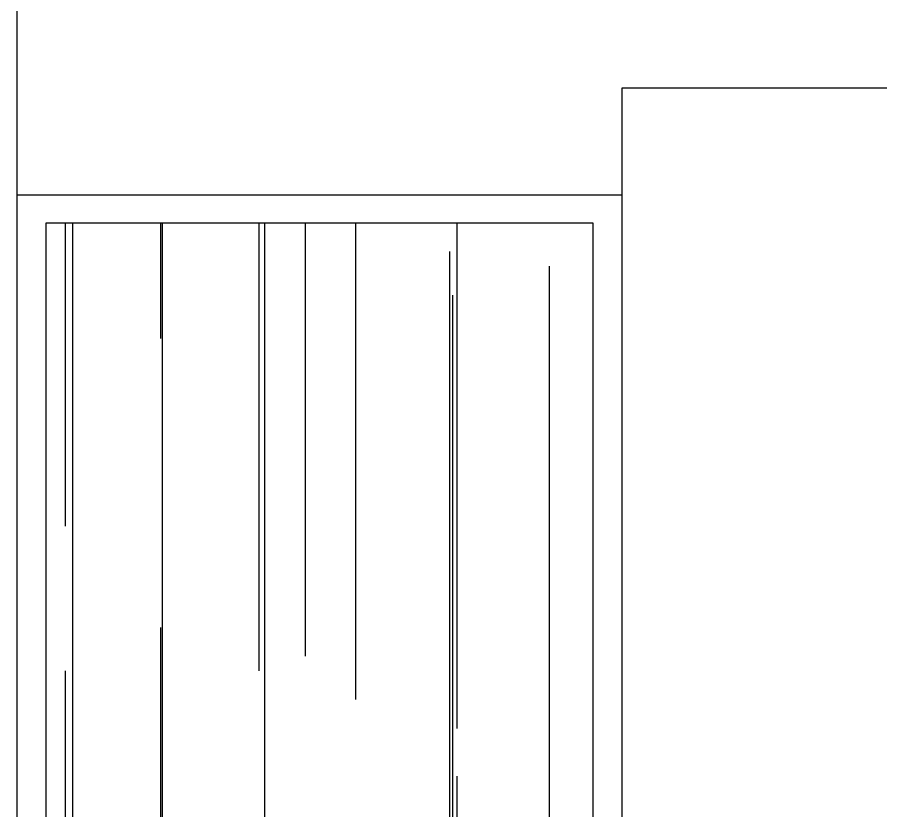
# Model space of a CAD drawing. Header units: millimetres. Extents: x -249630 to 95394, y -188036 to 109963.
# Drawn here: x -87770 to -86252, y 97281 to 98676 of the extents above; entities that cross this region are included whole.
import ezdxf

# ---------------------------------------------------------------- set-up
doc = ezdxf.new("R2010")
doc.units = ezdxf.units.MM
for name, color, linetype in [('05', 5, 'Continuous'), ('Layer1', 2, 'Continuous'), ('Layer2', 8, 'Continuous'), ('VEREDA', 1, 'Continuous')]:
    doc.layers.add(name, color=color, linetype=linetype)

msp = doc.modelspace()

# ---------------------------------------------------------------- hatches: boundary and pattern name
at = {"layer": 'Layer2'}
h = msp.add_hatch(dxfattribs=at)
h.set_pattern_fill('AR-RROOF', color=256, scale=10, angle=90, style=0)
h.set_pattern_definition([(90, (-301386, -136737.4), (-254, 558.8), [3810, -508, 1270, -254]), (90, (-301513, -136399.6), (-337.82, -254), [762, -83.82, 1524, -190.5]), (90, (-301601.9, -136610.41), (-170.18, 1320.8), [2032, -355.6, 1016, -254])])
h.paths.add_polyline_path([(-86757.461, 98313.803), (-87719.961, 98313.803), (-87719.961, 95838.803), (-86757.461, 95838.803)])

# ---------------------------------------------------------------- linework, layer by layer
at = {"layer": '05'}
msp.add_line((-87769.961, 95551.303), (-87769.961, 101988.803), dxfattribs=at)
at = {"layer": 'Layer1'}
msp.add_line((-86707.461, 98551.303), (-86707.461, 95788.803), dxfattribs=at)
msp.add_lwpolyline([(-84707.461, 98551.303), (-86707.461, 98551.303)], dxfattribs=at)
at = {"layer": 'VEREDA'}
msp.add_lwpolyline([(-87769.961, 98363.803), (-86707.461, 98363.803)], dxfattribs=at)
msp.add_lwpolyline([(-86757.461, 98313.803), (-87719.961, 98313.803), (-87719.961, 95838.803), (-86757.461, 95838.803)], close=True, dxfattribs=at)

doc.saveas('drawing.dxf')
